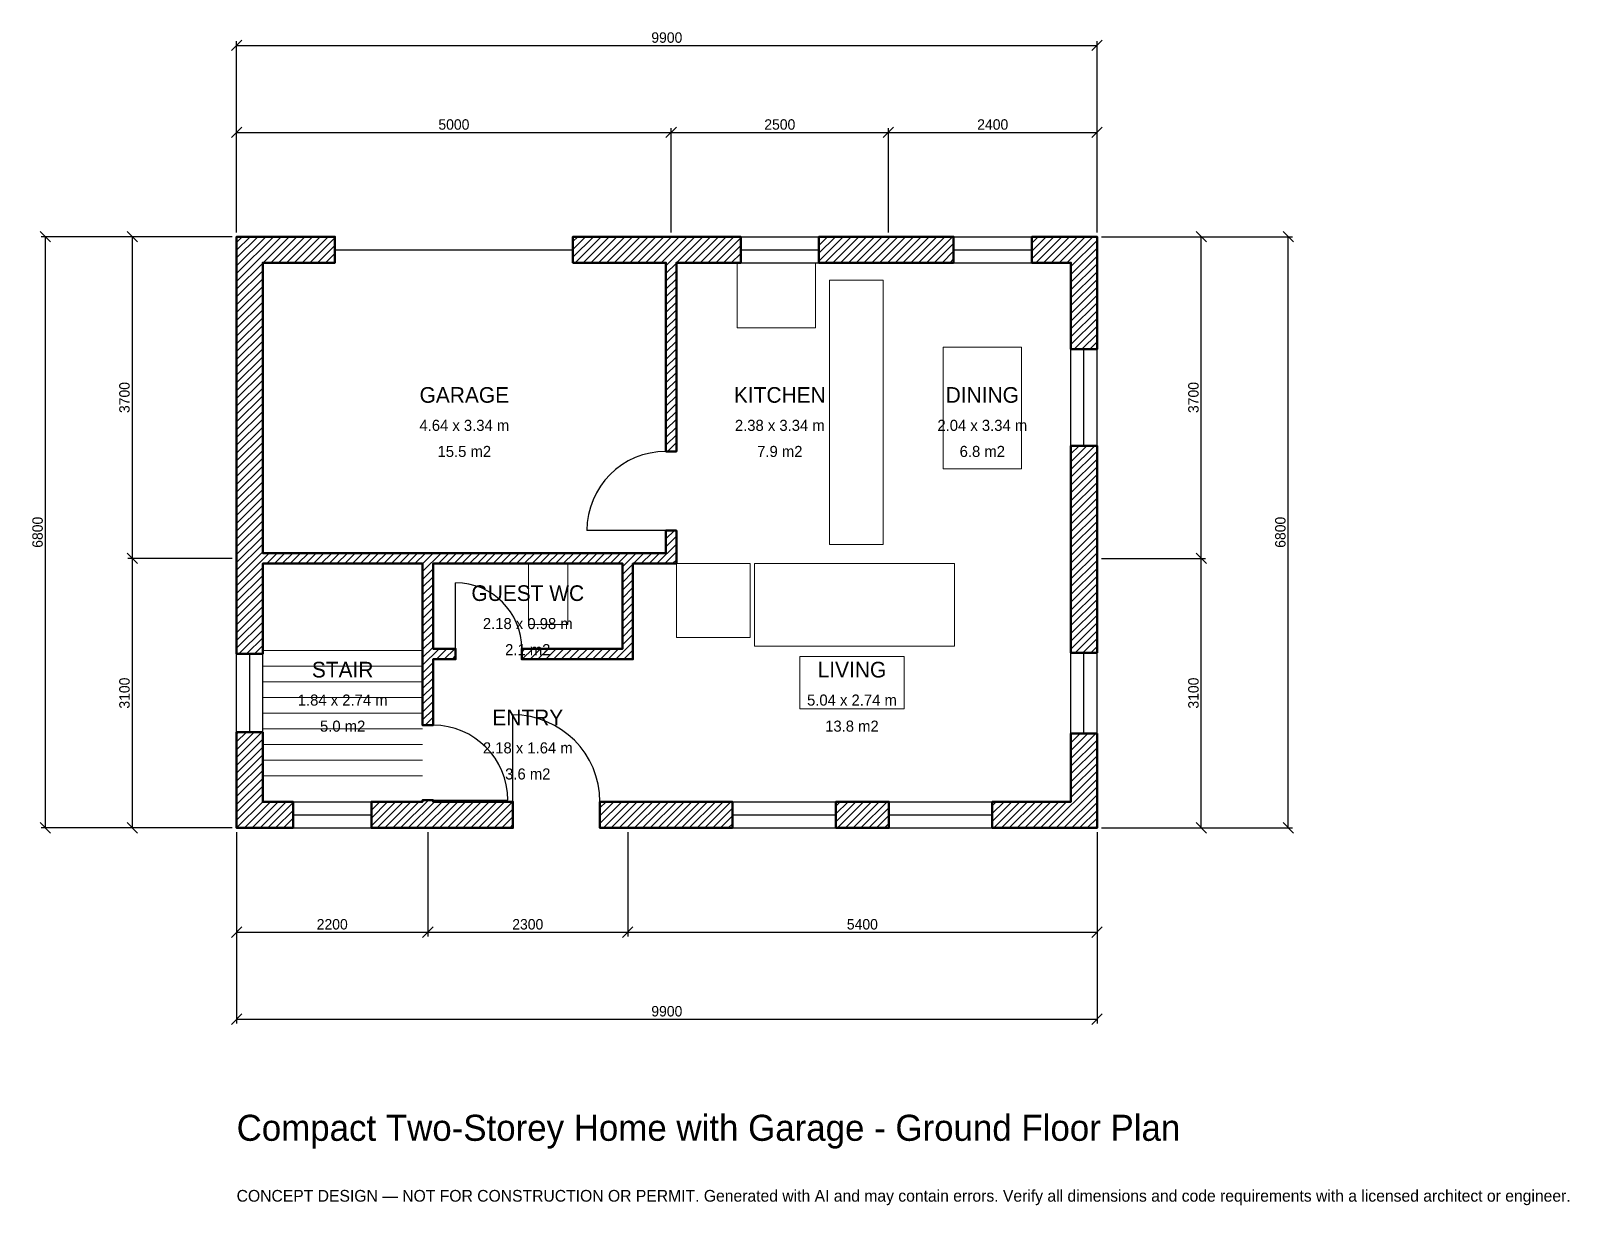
# Model space of a CAD drawing. Header units: millimetres. Extents: x -2369 to 15333, y -4341 to 9169.
import ezdxf
from ezdxf.enums import TextEntityAlignment as Align

# ---------------------------------------------------------------- set-up
doc = ezdxf.new("R2010")
doc.units = ezdxf.units.MM
doc.linetypes.add('DASHED', pattern=[1.524, 1.27, -0.254])
for name, color, linetype, lineweight in [('A-ANNO-DIMS', 1, 'Continuous', 13), ('A-ANNO-TEXT', 7, 'Continuous', 18), ('A-AREA-IDEN', 7, 'Continuous', 18), ('A-DOOR', 2, 'Continuous', 25), ('A-FLOR-FIXT', 9, 'Continuous', 13), ('A-FLOR-STRS', 3, 'Continuous', 18), ('A-FURN', 9, 'Continuous', 13), ('A-GLAZ', 4, 'Continuous', 25), ('A-WALL', 7, 'Continuous', 50), ('A-WALL-PATT', 8, 'Continuous', 13)]:
    doc.layers.add(name, color=color, linetype=linetype, lineweight=lineweight)
doc.dimstyles.new('PLAN', dxfattribs={"dimtxt": 120, "dimasz": 80, "dimexe": 50, "dimexo": 50, "dimgap": 30, "dimtad": 1, "dimdec": 0, "dimtsz": 60, "dimcen": 2.5, "dimclrd": 1, "dimclre": 1, "dimazin": 3, "dimtfac": 1, "dimtmove": 0, "dimatfit": 3})

msp = doc.modelspace()

# ---------------------------------------------------------------- hatches: boundary and pattern name
at = {"layer": 'A-WALL-PATT'}
h = msp.add_hatch(dxfattribs=at)
h.set_pattern_fill('ANSI31', color=8, scale=20)
h.paths.add_polyline_path([(2050, 0), (1550, 0), (1550, 300), (2050, 300), (2140, 300), (2140, 320), (2260, 320), (2260, 300), (2350, 300), (3180, 300), (3180, 0), (2350, 0), (2260, 0), (2260, -0.001), (2140, -0.001), (2140, 0), (2050, 0)])
h.paths.add_polyline_path([(300, 0), (300, -0.001), (0, -0.001), (0, -0.001), (0, 0), (-0.001, 0), (-0.001, 300), (0, 300), (0, 1100), (300, 1100), (300, 300), (650, 300), (650, 0), (300, 0)])
h.paths.add_polyline_path([(0, 2950), (0, 3040), (-0.001, 3040), (-0.001, 3160), (0, 3160), (0, 3250), (0, 6500), (-0.001, 6500), (-0.001, 6800), (0, 6800), (0, 6800.001), (0, 6800.001), (300, 6800.001), (300, 6800), (1130, 6800), (1130, 6500), (300, 6500), (300, 3250), (300, 3160), (2140, 3160), (2260, 3160), (4440, 3160), (4560, 3160), (4940, 3160), (4940, 3420), (5060, 3420), (5060, 3160), (5060, 3040), (4940, 3040), (4560, 3040), (4560, 2060), (4560, 1940), (4440, 1940), (3280, 1940), (3280, 2060), (4440, 2060), (4440, 3040), (2260, 3040), (2260, 2060), (2520, 2060), (2520, 1940), (2260, 1940), (2260, 1180), (2140, 1180), (2140, 1940), (2140, 2060), (2140, 3040), (300, 3040), (300, 2950), (300, 2000), (0, 2000), (0, 2950)])
h.paths.add_polyline_path([(4850, 6800), (4940, 6800), (4940, 6800.001), (5060, 6800.001), (5060, 6800), (5150, 6800), (5800, 6800), (5800, 6500), (5150, 6500), (5060, 6500), (5060, 4330), (4940, 4330), (4940, 6500), (4850, 6500), (3870, 6500), (3870, 6800), (4850, 6800)])
h.paths.add_polyline_path([(7350, 6800), (7650, 6800), (8250, 6800), (8250, 6500), (7650, 6500), (7350, 6500), (6700, 6500), (6700, 6800), (7350, 6800)])
h.paths.add_polyline_path([(9600, 6800), (9600, 6800.001), (9900, 6800.001), (9900, 6800), (9900.001, 6800), (9900.001, 6500), (9900, 6500), (9900, 5505), (9600, 5505), (9600, 6500), (9150, 6500), (9150, 6800), (9600, 6800)])
h.paths.add_polyline_path([(9900, 3250), (9900, 2950), (9900, 2015), (9600, 2015), (9600, 2950), (9600, 3250), (9600, 4395), (9900, 4395), (9900, 3250)])
h.paths.add_polyline_path([(9900, 300), (9900.001, 300), (9900.001, 0), (9900, 0), (9900, -0.001), (9600, -0.001), (9600, 0), (8695, 0), (8695, 300), (9600, 300), (9600, 1085), (9900, 1085), (9900, 300)])
h.paths.add_polyline_path([(6895, 0), (6895, 300), (7505, 300), (7505, 0), (6895, 0)])
h.paths.add_polyline_path([(4650, 0), (4350, 0), (4180, 0), (4180, 300), (4350, 300), (4650, 300), (5705, 300), (5705, 0), (4650, 0)])

# ---------------------------------------------------------------- linework, layer by layer
at = {"layer": 'A-DOOR', "linetype": 'DASHED'}
msp.add_line((1130, 6650), (3870, 6650), dxfattribs=at)
at = {"layer": 'A-DOOR'}
for p, q in [((4940, 3420), (4030, 3420)), ((2520, 2060), (2520, 2820)), ((3180, 300), (3180, 1300)), ((2260, 320), (3120, 320))]:
    msp.add_line(p, q, dxfattribs=at)
for centre, radius, start, end in [((4940, 3420), 910, 90, 180), ((2520, 2060), 760, 0, 90), ((3180, 300), 1000, 0, 90), ((2260, 320), 860, 0, 90)]:
    msp.add_arc(centre, radius, start, end, dxfattribs=at)
at = {"layer": 'A-FLOR-FIXT'}
for points in [[(6820, 3260), (7440, 3260), (7440, 6300), (6820, 6300)], [(3360, 2340), (3810, 2340), (3810, 3040), (3360, 3040)]]:
    msp.add_lwpolyline(points, close=True, dxfattribs=at)
at = {"layer": 'A-FLOR-STRS'}
for p, q in [((300, 2040), (2140, 2040)), ((300, 1860), (2140, 1860)), ((300, 1680), (2140, 1680)), ((300, 1500), (2140, 1500)), ((300, 1320), (2140, 1320)), ((300, 1140), (2140, 1140)), ((300, 960), (2140, 960)), ((300, 780), (2140, 780)), ((300, 600), (2140, 600))]:
    msp.add_line(p, q, dxfattribs=at)
at = {"layer": 'A-FURN'}
for points in [[(5760, 5750), (6660, 5750), (6660, 6500), (5760, 6500)], [(8130, 4130), (9030, 4130), (9030, 5530), (8130, 5530)], [(5060, 2190), (5910, 2190), (5910, 3040), (5060, 3040)], [(5960, 2090), (8260, 2090), (8260, 3040), (5960, 3040)], [(6480, 1370), (7680, 1370), (7680, 1970), (6480, 1970)]]:
    msp.add_lwpolyline(points, close=True, dxfattribs=at)
at = {"layer": 'A-GLAZ'}
for p, q in [((5800, 6800), (6700, 6800)), ((8250, 6800), (9150, 6800)), ((5800, 6650), (6700, 6650)), ((8250, 6650), (9150, 6650)), ((5800, 6500), (6700, 6500)), ((8250, 6500), (9150, 6500)), ((9600, 4395), (9600, 5505)), ((9750, 4395), (9750, 5505)), ((9900, 4395), (9900, 5505)), ((0, 1100), (0, 2000)), ((150, 1100), (150, 2000)), ((300, 1100), (300, 2000)), ((9600, 1085), (9600, 2015)), ((9750, 1085), (9750, 2015)), ((9900, 1085), (9900, 2015)), ((650, 300), (1550, 300)), ((5705, 300), (6895, 300)), ((7505, 300), (8695, 300)), ((650, 150), (1550, 150)), ((650, 0), (1550, 0)), ((5705, 150), (6895, 150)), ((5705, 0), (6895, 0)), ((7505, 150), (8695, 150)), ((7505, 0), (8695, 0))]:
    msp.add_line(p, q, dxfattribs=at)
at = {"layer": 'A-WALL'}
for points in [[(0, 2950), (0, 3040), (-0.001, 3040), (-0.001, 3160), (0, 3160), (0, 3250), (0, 6500), (-0.001, 6500), (-0.001, 6800), (0, 6800), (0, 6800.001), (0, 6800.001), (300, 6800.001), (300, 6800), (1130, 6800), (1130, 6500), (300, 6500), (300, 3250), (300, 3160), (2140, 3160), (2260, 3160), (4440, 3160), (4560, 3160), (4940, 3160), (4940, 3420), (5060, 3420), (5060, 3160), (5060, 3040), (4940, 3040), (4560, 3040), (4560, 2060), (4560, 1940), (4440, 1940), (3280, 1940), (3280, 2060), (4440, 2060), (4440, 3040), (2260, 3040), (2260, 2060), (2520, 2060), (2520, 1940), (2260, 1940), (2260, 1180), (2140, 1180), (2140, 1940), (2140, 2060), (2140, 3040), (300, 3040), (300, 2950), (300, 2000), (0, 2000), (0, 2950)], [(4850, 6800), (4940, 6800), (4940, 6800.001), (5060, 6800.001), (5060, 6800), (5150, 6800), (5800, 6800), (5800, 6500), (5150, 6500), (5060, 6500), (5060, 4330), (4940, 4330), (4940, 6500), (4850, 6500), (3870, 6500), (3870, 6800), (4850, 6800)], [(7350, 6800), (7650, 6800), (8250, 6800), (8250, 6500), (7650, 6500), (7350, 6500), (6700, 6500), (6700, 6800), (7350, 6800)], [(9600, 6800), (9600, 6800.001), (9900, 6800.001), (9900, 6800), (9900.001, 6800), (9900.001, 6500), (9900, 6500), (9900, 5505), (9600, 5505), (9600, 6500), (9150, 6500), (9150, 6800), (9600, 6800)], [(9900, 3250), (9900, 2950), (9900, 2015), (9600, 2015), (9600, 2950), (9600, 3250), (9600, 4395), (9900, 4395), (9900, 3250)], [(300, 0), (300, -0.001), (0, -0.001), (0, -0.001), (0, 0), (-0.001, 0), (-0.001, 300), (0, 300), (0, 1100), (300, 1100), (300, 300), (650, 300), (650, 0), (300, 0)], [(9900, 300), (9900.001, 300), (9900.001, 0), (9900, 0), (9900, -0.001), (9600, -0.001), (9600, 0), (8695, 0), (8695, 300), (9600, 300), (9600, 1085), (9900, 1085), (9900, 300)], [(2050, 0), (1550, 0), (1550, 300), (2050, 300), (2140, 300), (2140, 320), (2260, 320), (2260, 300), (2350, 300), (3180, 300), (3180, 0), (2350, 0), (2260, 0), (2260, -0.001), (2140, -0.001), (2140, 0), (2050, 0)], [(4650, 0), (4350, 0), (4180, 0), (4180, 300), (4350, 300), (4650, 300), (5705, 300), (5705, 0), (4650, 0)], [(6895, 0), (6895, 300), (7505, 300), (7505, 0), (6895, 0)]]:
    msp.add_lwpolyline(points, close=True, dxfattribs=at)

# ---------------------------------------------------------------- texts
at = {"layer": 'A-ANNO-TEXT'}
for s, height, p in [('Compact Two-Storey Home with Garage - Ground Floor Plan', 300, (0, -3600)), ('CONCEPT DESIGN — NOT FOR CONSTRUCTION OR PERMIT. Generated with AI and may contain errors. Verify all dimensions and code requirements with a licensed architect or engineer.', 135, (0, -4300))]:
    msp.add_text(s, height=height, dxfattribs=at).set_placement(p)
at = {"layer": 'A-AREA-IDEN'}
for s, height, p in [('GARAGE', 180, (2620, 4980)), ('KITCHEN', 180, (6250, 4980)), ('DINING', 180, (8580, 4980)), ('4.64 x 3.34 m', 127.5, (2620, 4630)), ('2.38 x 3.34 m', 127.5, (6250, 4630)), ('2.04 x 3.34 m', 127.5, (8580, 4630)), ('15.5 m2', 127.5, (2620, 4330)), ('7.9 m2', 127.5, (6250, 4330)), ('6.8 m2', 127.5, (8580, 4330)), ('GUEST WC', 180, (3350, 2700)), ('2.18 x 0.98 m', 127.5, (3350, 2350)), ('2.1 m2', 127.5, (3350, 2050)), ('STAIR', 180, (1220, 1820)), ('LIVING', 180, (7080, 1820)), ('1.84 x 2.74 m', 127.5, (1220, 1470)), ('5.04 x 2.74 m', 127.5, (7080, 1470)), ('ENTRY', 180, (3350, 1270)), ('5.0 m2', 127.5, (1220, 1170)), ('13.8 m2', 127.5, (7080, 1170)), ('2.18 x 1.64 m', 127.5, (3350, 920)), ('3.6 m2', 127.5, (3350, 620))]:
    msp.add_text(s, height=height, dxfattribs=at).set_placement(p, align=Align.MIDDLE_CENTER)

# ---------------------------------------------------------------- dimensions: what is measured, and where the dimension line sits
at = {"layer": 'A-ANNO-DIMS'}
for base, p1, p2, text in [((0, 9000), (0, 6800), (9900, 6800), '9900'), ((0, 8000), (0, 6800), (5000, 6800), '5000'), ((5000, 8000), (5000, 6800), (7500, 6800), '2500'), ((7500, 8000), (7500, 6800), (9900, 6800), '2400'), ((0, -1200), (0, 0), (2200, 0), '2200'), ((0, -2200), (0, 0), (9900, 0), '9900'), ((2200, -1200), (2200, 0), (4500, 0), '2300'), ((4500, -1200), (4500, 0), (9900, 0), '5400')]:
    msp.add_linear_dim(base=base, p1=p1, p2=p2, text=text, dimstyle='PLAN', dxfattribs=at).render()
for base, p1, p2, text in [((-2200, 0), (0, 0), (0, 6800), '6800'), ((-1200, 3100), (0, 3100), (0, 6800), '3700'), ((11100, 3100), (9900, 3100), (9900, 6800), '3700'), ((12100, 0), (9900, 0), (9900, 6800), '6800'), ((-1200, 0), (0, 0), (0, 3100), '3100'), ((11100, 0), (9900, 0), (9900, 3100), '3100')]:
    msp.add_linear_dim(base=base, p1=p1, p2=p2, angle=90, text=text, dimstyle='PLAN', dxfattribs=at).render()

doc.saveas('drawing.dxf')
